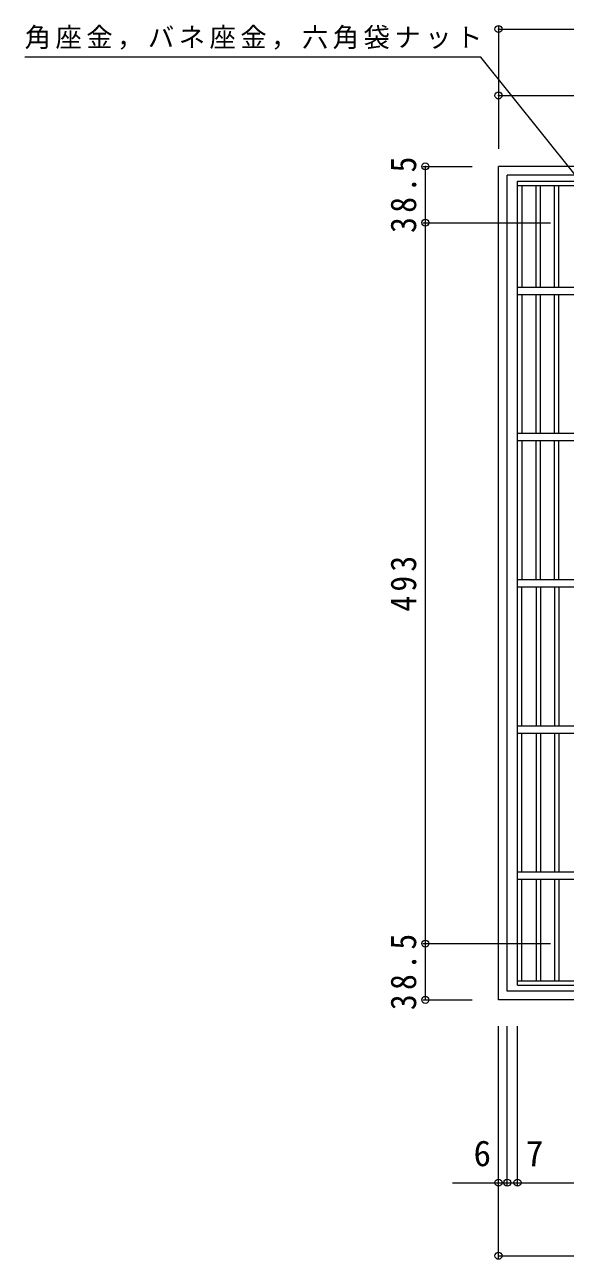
# Model space of a CAD drawing. Units: millimetres at full size, sheet at 1:6. Extents: x -986 to 969, y -826 to 721.
# Drawn here: x -986 to -616, y -251 to 593 of the extents above; entities that cross this region are included whole.
import ezdxf
from ezdxf.enums import TextEntityAlignment as Align

# ---------------------------------------------------------------- set-up
doc = ezdxf.new("R2010")
doc.units = ezdxf.units.MM
doc.header["$LTSCALE"] = 6
doc.header["$PDMODE"] = 32
doc.header["$PDSIZE"] = 4.8
for name, color, linetype, lineweight in [('E-1', 2, 'Continuous', 9), ('E-2', 3, 'Continuous', 9), ('E-4', 7, 'Continuous', 9), ('E-5', 7, 'Continuous', 9), ('E-C', 7, 'Continuous', 9)]:
    doc.layers.add(name, color=color, linetype=linetype, lineweight=lineweight)
doc.styles.add('ＭＳ ゴシック', font='')
doc.styles.get('ＭＳ ゴシック').set_extended_font_data('MS Gothic')

msp = doc.modelspace()

# ---------------------------------------------------------------- linework, layer by layer
at = {"layer": 'E-1'}
for p, q in [((-91.622, 495.946), (-661.622, 495.946)), ((-661.622, -74.054), (-661.622, 495.946)), ((-97.622, 489.946), (-655.623, 489.946)), ((-655.623, -68.054), (-655.623, 489.946)), ((-91.622, -74.054), (-661.622, -74.054)), ((-97.622, -68.054), (-655.623, -68.054))]:
    msp.add_line(p, q, dxfattribs=at)
at = {"layer": 'E-2'}
for p, q in [((-648.623, -64.054), (-648.623, 485.946)), ((-648.623, 485.946), (-104.622, 485.946)), ((-648.623, 482.947), (-104.622, 482.947)), ((-645.622, 482.946), (-645.622, 413.446)), ((-635.862, 413.446), (-635.862, 482.946)), ((-632.862, 413.446), (-632.862, 482.946)), ((-623.282, 413.446), (-623.282, 482.946)), ((-620.282, 413.446), (-620.282, 482.946)), ((-648.623, 413.446), (-104.622, 413.446)), ((-648.623, 408.446), (-104.622, 408.446)), ((-645.622, 408.446), (-645.622, 313.446)), ((-635.862, 313.446), (-635.862, 408.446)), ((-632.862, 313.446), (-632.862, 408.446)), ((-623.282, 313.446), (-623.282, 408.446)), ((-620.282, 313.446), (-620.282, 408.446)), ((-648.623, 313.445), (-104.622, 313.445)), ((-648.623, 308.446), (-104.622, 308.446)), ((-645.622, 308.446), (-645.622, 213.446)), ((-635.862, 213.446), (-635.862, 308.446)), ((-632.862, 213.446), (-632.862, 308.446)), ((-623.282, 213.446), (-623.282, 308.446)), ((-620.282, 213.446), (-620.282, 308.446)), ((-648.623, 213.446), (-104.622, 213.446)), ((-648.623, 208.446), (-104.622, 208.446)), ((-645.622, 113.446), (-645.622, 208.446)), ((-635.862, 208.446), (-635.862, 113.446)), ((-632.862, 208.446), (-632.862, 113.446)), ((-623.282, 208.446), (-623.282, 113.446)), ((-620.282, 208.446), (-620.282, 113.446)), ((-648.623, 113.446), (-104.622, 113.446)), ((-648.623, 108.446), (-104.622, 108.446)), ((-645.622, 13.446), (-645.622, 108.446)), ((-635.862, 108.446), (-635.862, 13.446)), ((-632.862, 108.446), (-632.862, 13.446)), ((-623.282, 108.446), (-623.282, 13.446)), ((-620.282, 108.446), (-620.282, 13.446)), ((-648.623, 13.446), (-104.622, 13.446)), ((-648.623, 8.446), (-104.622, 8.446)), ((-645.622, -61.054), (-645.622, 8.446)), ((-635.862, 8.446), (-635.862, -61.054)), ((-632.862, 8.446), (-632.862, -61.054)), ((-623.282, 8.446), (-623.282, -61.054)), ((-620.282, 8.446), (-620.282, -61.054)), ((-648.623, -61.054), (-104.622, -61.054)), ((-648.623, -64.054), (-104.622, -64.054))]:
    msp.add_line(p, q, dxfattribs=at)
at = {"layer": 'E-4'}
for p, q in [((-661.622, 591.648), (-661.622, 507.946)), ((-661.622, 589.848), (-376.622, 589.848))]:
    msp.add_line(p, q, dxfattribs=at)
msp.add_point((-661.622, 589.848), dxfattribs=at)
at = {"layer": 'E-5'}
msp.add_lwpolyline([(-588.873, 464.807), (-673.589, 570.737), (-985.589, 570.737)], dxfattribs=at)
at = {"layer": 'E-C'}
for p, q in [((-661.622, 546.246), (-661.622, 512.446)), ((-661.622, 544.446), (-584.622, 544.446)), ((-713.422, 495.946), (-679.622, 495.946)), ((-711.622, 457.446), (-711.622, 495.946)), ((-713.422, 457.446), (-626.123, 457.446)), ((-711.622, -35.554), (-711.622, 457.446)), ((-713.422, -35.554), (-626.123, -35.554)), ((-711.622, -74.054), (-711.622, -35.554)), ((-713.422, -74.054), (-679.622, -74.054)), ((-661.622, -250.854), (-661.622, -92.054)), ((-655.623, -200.854), (-655.623, -92.054)), ((-648.623, -200.854), (-648.623, -92.054)), ((-692.982, -199.054), (-655.623, -199.054)), ((-655.623, -199.054), (-648.623, -199.054)), ((-648.623, -199.054), (-104.622, -199.054)), ((-661.622, -249.054), (-91.622, -249.054))]:
    msp.add_line(p, q, dxfattribs=at)
for p in [(-661.622, 544.446), (-711.622, 495.946), (-711.622, 457.446), (-711.622, -35.554), (-711.622, -74.054), (-661.622, -199.054), (-655.623, -199.054), (-648.623, -199.054), (-661.622, -249.054)]:
    msp.add_point(p, dxfattribs=at)

# ---------------------------------------------------------------- texts
at = {"layer": 'E-5', "insert": (-985.589, 575.737), "char_height": 13.2, "attachment_point": 7, "style": 'ＭＳ ゴシック'}
msp.add_mtext('\\T1.17;角座金，バネ座金，六角袋ナット', dxfattribs=at)
at = {"layer": 'E-C', "color": 2, "style": 'ＭＳ ゴシック'}
for s, p in [('6', (-678.699, -193.054)), ('7', (-642.876, -193.054))]:
    msp.add_text(s, height=17.6, dxfattribs=at).set_placement(p, align=Align.BOTTOM_LEFT)
at = {"layer": 'E-C', "color": 2, "char_height": 17.6, "attachment_point": 7, "rotation": 90, "style": 'ＭＳ ゴシック'}
for s, insert in [('\\T1.28;\\W0.9;38.5', (-717.622, 450.446)), ('\\T1.27;\\W0.9;493', (-717.622, 191.446)), ('\\T1.28;\\W0.9;38.5', (-717.622, -81.054))]:
    msp.add_mtext(s, dxfattribs=dict(at, insert=insert))

doc.saveas('drawing.dxf')
